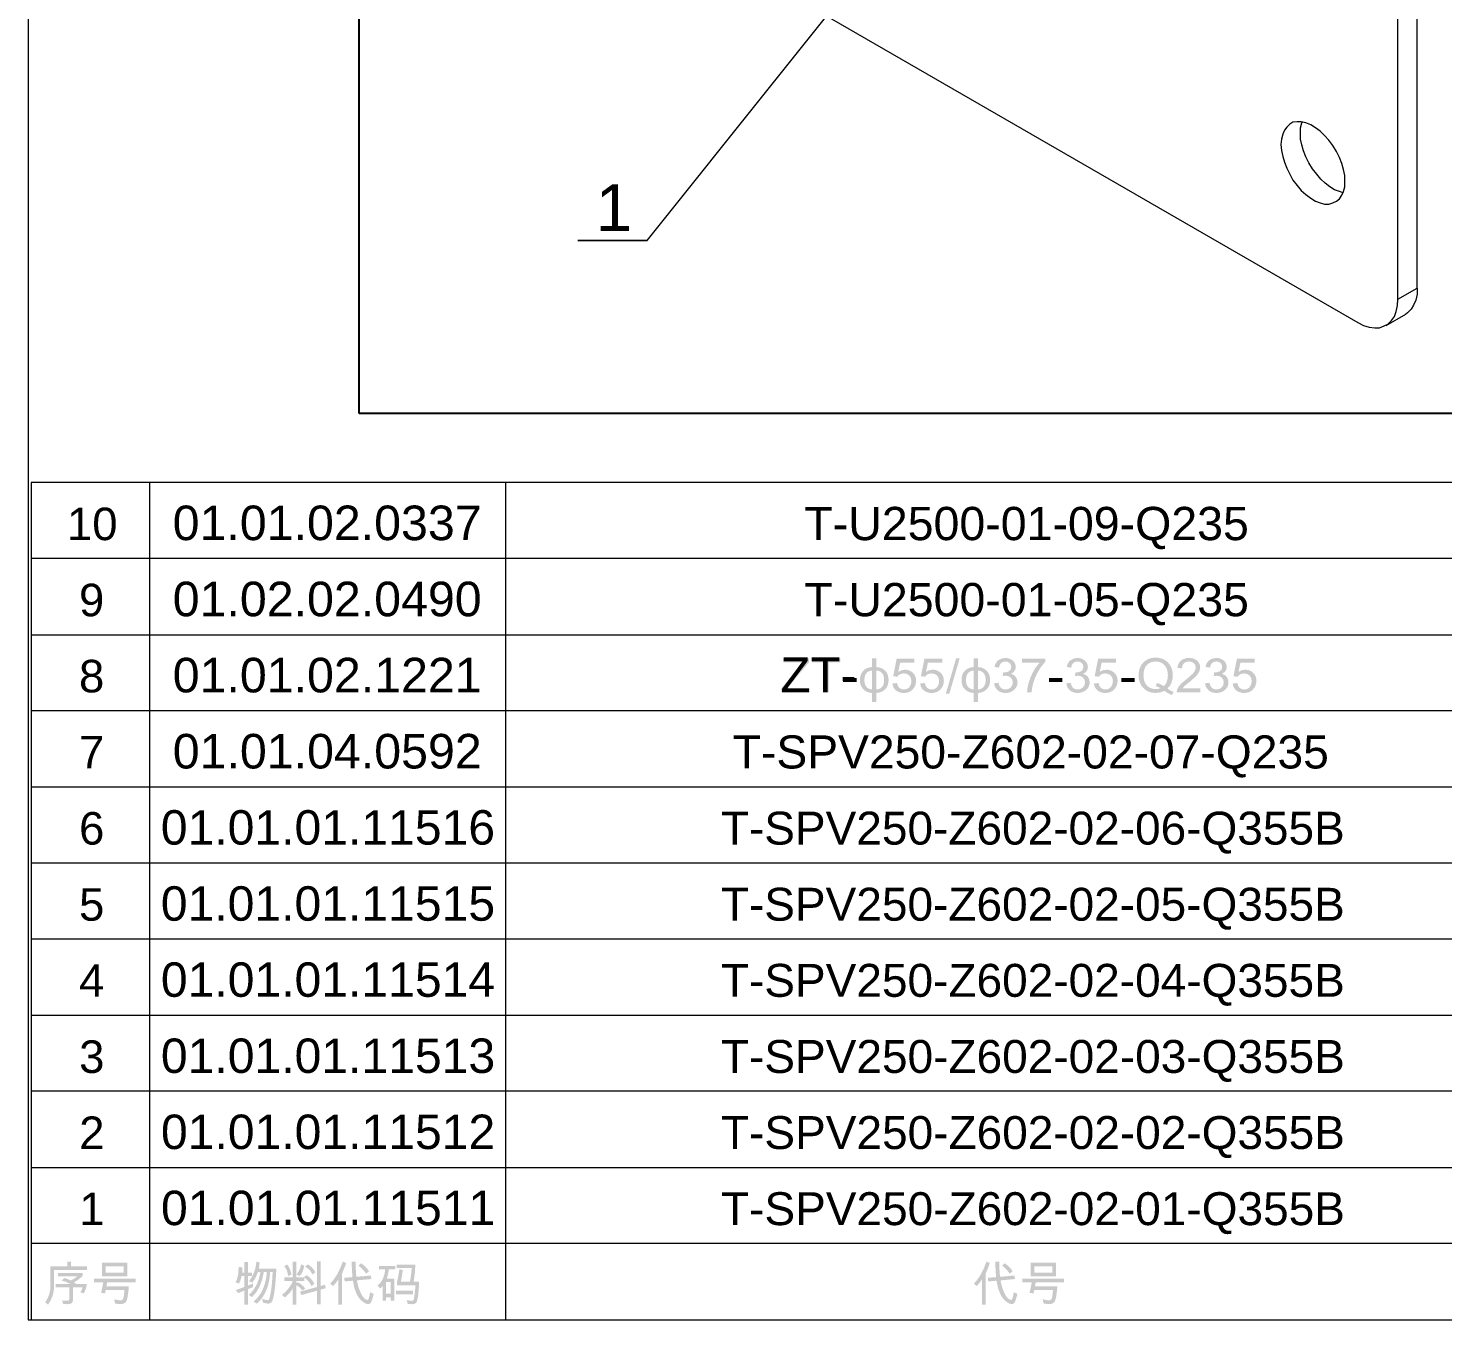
# Model space of a CAD drawing. Header units: millimetres. Extents: x 3 to 591, y 5 to 205.
# Drawn here: x 302 to 385.5, y 5.2 to 81.5 of the extents above; entities that cross this region are included whole.
import ezdxf

# ---------------------------------------------------------------- set-up
doc = ezdxf.new("R2010")
doc.units = ezdxf.units.MM
picture_1 = doc.add_image_def('image5.jpg', size_in_pixel=(892, 977))

msp = doc.modelspace()

# ---------------------------------------------------------------- hatches: boundary and pattern name
h = msp.add_hatch(color=7)
h.dxf.hatch_style = 2
h.paths.add_polyline_path([(348.122033, 42.277983), (346.452953, 42.277983), (346.452953, 42.528785), (347.534437, 43.818629), (347.553454, 43.843365), (347.610505, 43.909029), (347.75327, 44.058408), (346.57422, 44.058408), (346.57422, 44.298186), (348.086204, 44.298186), (348.086204, 44.058408), (346.90054, 42.662731), (346.77376, 42.517761), (348.122033, 42.517761)])
h = msp.add_hatch(color=7)
h.dxf.hatch_style = 2
h.paths.add_polyline_path([(349.93841, 44.058408), (349.24002, 44.058408), (349.24002, 42.277983), (348.9589, 42.277983), (348.9589, 44.058408), (348.266574, 44.058408), (348.266574, 44.298186), (349.93841, 44.298186)])
h = msp.add_hatch(color=7)
h.paths.add_polyline_path([(352.065536, 43.77343), (352.222943, 43.75089), (352.362779, 43.705561), (352.485045, 43.637391), (352.589742, 43.546329), (352.673664, 43.435836), (352.733609, 43.309375), (352.769576, 43.166895), (352.781565, 43.008343), (352.769576, 42.850196), (352.733609, 42.708068), (352.673664, 42.581857), (352.589742, 42.471459), (352.485045, 42.380379), (352.362779, 42.312089), (352.222943, 42.266433), (352.065536, 42.243256), (352.065536, 41.715743), (351.805363, 41.715743), (351.805363, 42.243256), (351.647638, 42.266433), (351.507637, 42.312089), (351.385311, 42.380379), (351.280606, 42.471459), (351.196769, 42.581857), (351.137014, 42.708068), (351.101237, 42.850196), (351.089334, 43.008343), (351.101237, 43.166895), (351.137014, 43.309375), (351.196769, 43.435836), (351.280606, 43.546329), (351.385311, 43.637391), (351.507637, 43.705561), (351.647638, 43.75089), (351.805363, 43.77343), (351.805363, 44.298186), (352.065536, 44.298186)])
h.paths.add_polyline_path([(352.065536, 42.447757), (352.171344, 42.466283), (352.263044, 42.499537), (352.340636, 42.547518), (352.40412, 42.610228), (352.453497, 42.687665), (352.488766, 42.77983), (352.509928, 42.886722), (352.516982, 43.008343), (352.509928, 43.13017), (352.488766, 43.237269), (352.453497, 43.329641), (352.40412, 43.407285), (352.340636, 43.470201), (352.263044, 43.518389), (352.171344, 43.55185), (352.065536, 43.570582)])
h.paths.add_polyline_path([(351.805363, 42.447757), (351.805363, 43.570582), (351.699579, 43.55185), (351.607941, 43.518389), (351.530438, 43.470201), (351.467054, 43.407285), (351.417779, 43.329641), (351.382598, 43.237269), (351.361499, 43.13017), (351.354469, 43.008343), (351.361499, 42.886722), (351.382598, 42.77983), (351.417779, 42.687665), (351.467054, 42.610228), (351.530438, 42.547518), (351.607941, 42.499537), (351.699579, 42.466283)])
h = msp.add_hatch(color=7)
h.dxf.hatch_style = 2
h.paths.add_polyline_path([(356.9844, 44.298186), (356.373653, 42.210183), (356.164743, 42.210183), (356.775489, 44.298186)])
h = msp.add_hatch(color=7)
h.paths.add_polyline_path([(358.06449, 43.77343), (358.221896, 43.75089), (358.361732, 43.705561), (358.483999, 43.637391), (358.588695, 43.546329), (358.672618, 43.435836), (358.732562, 43.309375), (358.768529, 43.166895), (358.780518, 43.008343), (358.768529, 42.850196), (358.732562, 42.708068), (358.672618, 42.581857), (358.588695, 42.471459), (358.483999, 42.380379), (358.361732, 42.312089), (358.221896, 42.266433), (358.06449, 42.243256), (358.06449, 41.715743), (357.804316, 41.715743), (357.804316, 42.243256), (357.646591, 42.266433), (357.506591, 42.312089), (357.384264, 42.380379), (357.279559, 42.471459), (357.195723, 42.581857), (357.135967, 42.708068), (357.10019, 42.850196), (357.088287, 43.008343), (357.10019, 43.166895), (357.135967, 43.309375), (357.195723, 43.435836), (357.279559, 43.546329), (357.384264, 43.637391), (357.506591, 43.705561), (357.646591, 43.75089), (357.804316, 43.77343), (357.804316, 44.298186), (358.06449, 44.298186)])
h.paths.add_polyline_path([(358.06449, 42.447757), (358.170297, 42.466283), (358.261997, 42.499537), (358.339589, 42.547518), (358.403074, 42.610228), (358.45245, 42.687665), (358.48772, 42.77983), (358.508881, 42.886722), (358.515935, 43.008343), (358.508881, 43.13017), (358.48772, 43.237269), (358.45245, 43.329641), (358.403074, 43.407285), (358.339589, 43.470201), (358.261997, 43.518389), (358.170297, 43.55185), (358.06449, 43.570582)])
h.paths.add_polyline_path([(357.804316, 42.447757), (357.804316, 43.570582), (357.698532, 43.55185), (357.606895, 43.518389), (357.529391, 43.470201), (357.466008, 43.407285), (357.416732, 43.329641), (357.381551, 43.237269), (357.360452, 43.13017), (357.353422, 43.008343), (357.360452, 42.886722), (357.381551, 42.77983), (357.416732, 42.687665), (357.466008, 42.610228), (357.529391, 42.547518), (357.606895, 42.499537), (357.698532, 42.466283)])
h = msp.add_hatch(color=7)
h.dxf.hatch_style = 2
h.paths.add_polyline_path([(360.001346, 43.371042), (360.173325, 43.307653), (360.297348, 43.189693), (360.37252, 43.037695), (360.39767, 42.873295), (360.384552, 42.741417), (360.345235, 42.621941), (360.27977, 42.514867), (360.188208, 42.420196), (360.078128, 42.342785), (359.957869, 42.287491), (359.827377, 42.254315), (359.686602, 42.243256), (359.552975, 42.25298), (359.431596, 42.282186), (359.322516, 42.330925), (359.225786, 42.39925), (359.144335, 42.483362), (359.08185, 42.580186), (359.038278, 42.68962), (359.013568, 42.811559), (359.272639, 42.845734), (359.327623, 42.671137), (359.414853, 42.546976), (359.534191, 42.472561), (359.686602, 42.447757), (359.853965, 42.478074), (359.993629, 42.569575), (360.088162, 42.70483), (360.119857, 42.867783), (360.091056, 43.022812), (360.005204, 43.148903), (359.873395, 43.232756), (359.706446, 43.260799), (359.623005, 43.254185), (359.523442, 43.234341), (359.553759, 43.452071), (359.646432, 43.454276), (359.718021, 43.461442), (359.85362, 43.508295), (359.921764, 43.553701), (359.977092, 43.615231), (360.013817, 43.693297), (360.026151, 43.788312), (359.99983, 43.921844), (359.92142, 44.021476), (359.809041, 44.083488), (359.680539, 44.104159), (359.53798, 44.08025), (359.424775, 44.008798), (359.344573, 43.893457), (359.300751, 43.737601), (359.041129, 43.7828), (359.073668, 43.906083), (359.121606, 44.012933), (359.184841, 44.103246), (359.263269, 44.176919), (359.452198, 44.275173), (359.675026, 44.308108), (359.801031, 44.298514), (359.916183, 44.269799), (360.020587, 44.222067), (360.114345, 44.155422), (360.191756, 44.07503), (360.24705, 43.986061), (360.280226, 43.888616), (360.291285, 43.7828), (360.273112, 43.651421), (360.218662, 43.53999), (360.128039, 43.448402)])
h = msp.add_hatch(color=7)
h.dxf.hatch_style = 2
h.paths.add_polyline_path([(364.263139, 43.371042), (364.435118, 43.307653), (364.559142, 43.189693), (364.634314, 43.037695), (364.659463, 42.873295), (364.646346, 42.741417), (364.607029, 42.621941), (364.541563, 42.514867), (364.450001, 42.420196), (364.339922, 42.342785), (364.219662, 42.287491), (364.08917, 42.254315), (363.948395, 42.243256), (363.814769, 42.25298), (363.693389, 42.282186), (363.584309, 42.330925), (363.487579, 42.39925), (363.406129, 42.483362), (363.343643, 42.580186), (363.300071, 42.68962), (363.275361, 42.811559), (363.534433, 42.845734), (363.589416, 42.671137), (363.676646, 42.546976), (363.795984, 42.472561), (363.948395, 42.447757), (364.115758, 42.478074), (364.255422, 42.569575), (364.349956, 42.70483), (364.38165, 42.867783), (364.352849, 43.022812), (364.266998, 43.148903), (364.135188, 43.232756), (363.968239, 43.260799), (363.884799, 43.254185), (363.785236, 43.234341), (363.815552, 43.452071), (363.908225, 43.454276), (363.979815, 43.461442), (364.115413, 43.508295), (364.183557, 43.553701), (364.238886, 43.615231), (364.27561, 43.693297), (364.287944, 43.788312), (364.261623, 43.921844), (364.183213, 44.021476), (364.070834, 44.083488), (363.942332, 44.104159), (363.799774, 44.08025), (363.686568, 44.008798), (363.606366, 43.893457), (363.562545, 43.737601), (363.302922, 43.7828), (363.335461, 43.906083), (363.3834, 44.012933), (363.446634, 44.103246), (363.525062, 44.176919), (363.713991, 44.275173), (363.93682, 44.308108), (364.062824, 44.298514), (364.177976, 44.269799), (364.28238, 44.222067), (364.376138, 44.155422), (364.45355, 44.07503), (364.508843, 43.986061), (364.54202, 43.888616), (364.553078, 43.7828), (364.534906, 43.651421), (364.480456, 43.53999), (364.389833, 43.448402)])
h = msp.add_hatch(color=7)
h.paths.add_polyline_path([(369.605314, 42.305543), (369.52153, 42.119233), (369.286436, 42.226719), (369.071187, 42.368933), (368.821831, 42.274675), (368.553044, 42.243256), (368.341576, 42.261549), (368.150313, 42.31643), (367.979204, 42.407897), (367.828196, 42.535951), (367.704569, 42.692738), (367.616392, 42.870401), (367.563561, 43.068942), (367.545974, 43.28836), (367.563036, 43.50572), (367.614256, 43.703081), (367.699686, 43.880495), (367.819377, 44.038013), (367.968205, 44.166877), (368.141011, 44.25905), (368.337795, 44.31443), (368.558557, 44.332913), (368.769483, 44.314844), (368.960668, 44.260704), (369.13201, 44.170597), (369.283405, 44.044627), (369.407204, 43.889607), (369.49576, 43.712314), (369.54897, 43.512799), (369.566729, 43.291116), (369.546791, 43.054128), (369.48701, 42.842565), (369.387438, 42.656426), (369.248127, 42.495713), (369.426721, 42.386985)])
h.paths.add_polyline_path([(369.029294, 42.641785), (369.137496, 42.764361), (369.214847, 42.912982), (369.261296, 43.087649), (369.27679, 43.28836), (369.264293, 43.468711), (369.226836, 43.628598), (369.164471, 43.768021), (369.07725, 43.88698), (368.970082, 43.981841), (368.847876, 44.049726), (368.710683, 44.090533), (368.558557, 44.104159), (368.405999, 44.091136), (368.268273, 44.052069), (368.145326, 43.986957), (368.037107, 43.895799), (367.948844, 43.779725), (367.885798, 43.639829), (367.847971, 43.476058), (367.835362, 43.28836), (367.847971, 43.103669), (367.885798, 42.941508), (367.948844, 42.801878), (368.037107, 42.684779), (368.145326, 42.591857), (368.268273, 42.525547), (368.405999, 42.485799), (368.558557, 42.472561), (368.707316, 42.48586), (368.840779, 42.526029), (368.70139, 42.59755), (368.564069, 42.641785), (368.631868, 42.837466), (368.86014, 42.753475)])
h = msp.add_hatch(color=7)
h.dxf.hatch_style = 2
h.paths.add_polyline_path([(371.191036, 42.277983), (369.793155, 42.277983), (369.824229, 42.449548), (369.917729, 42.623594), (369.993375, 42.716724), (370.096254, 42.820861), (370.226315, 42.936056), (370.383506, 43.062362), (370.580979, 43.226004), (370.756128, 43.397501), (370.827837, 43.485351), (370.879186, 43.573614), (370.910072, 43.662291), (370.92039, 43.751381), (370.892002, 43.890632), (370.807391, 44.003838), (370.679715, 44.07901), (370.521861, 44.104159), (370.361044, 44.078252), (370.229166, 44.001081), (370.140282, 43.873062), (370.110103, 43.694606), (369.843315, 43.72382), (369.86576, 43.857257), (369.908359, 43.974003), (369.971214, 44.074109), (370.054431, 44.157627), (370.153761, 44.223462), (370.265753, 44.270488), (370.390457, 44.298703), (370.527924, 44.308108), (370.674703, 44.297782), (370.804221, 44.266836), (370.916583, 44.215323), (371.011892, 44.143295), (371.087856, 44.05647), (371.142116, 43.961325), (371.174672, 43.857809), (371.185524, 43.745869), (371.148869, 43.549912), (371.039452, 43.352301), (370.948183, 43.244297), (370.820689, 43.11955), (370.656917, 42.97806), (370.456818, 42.819827), (370.351923, 42.73519), (370.266304, 42.656598), (370.200012, 42.584105), (370.153098, 42.517761), (371.191036, 42.517761)])
h = msp.add_hatch(color=7)
h.dxf.hatch_style = 2
h.paths.add_polyline_path([(372.459349, 43.371042), (372.631328, 43.307653), (372.755352, 43.189693), (372.830524, 43.037695), (372.855673, 42.873295), (372.842556, 42.741417), (372.803239, 42.621941), (372.737773, 42.514867), (372.646211, 42.420196), (372.536132, 42.342785), (372.415872, 42.287491), (372.285381, 42.254315), (372.144605, 42.243256), (372.010979, 42.25298), (371.889599, 42.282186), (371.780519, 42.330925), (371.683789, 42.39925), (371.602339, 42.483362), (371.539853, 42.580186), (371.496281, 42.68962), (371.471571, 42.811559), (371.730643, 42.845734), (371.785626, 42.671137), (371.872856, 42.546976), (371.992194, 42.472561), (372.144605, 42.447757), (372.311968, 42.478074), (372.451632, 42.569575), (372.546166, 42.70483), (372.577861, 42.867783), (372.54906, 43.022812), (372.463208, 43.148903), (372.331398, 43.232756), (372.164449, 43.260799), (372.081009, 43.254185), (371.981446, 43.234341), (372.011762, 43.452071), (372.104436, 43.454276), (372.176025, 43.461442), (372.311624, 43.508295), (372.379768, 43.553701), (372.435096, 43.615231), (372.471821, 43.693297), (372.484154, 43.788312), (372.457833, 43.921844), (372.379423, 44.021476), (372.267044, 44.083488), (372.138542, 44.104159), (371.995984, 44.08025), (371.882778, 44.008798), (371.802576, 43.893457), (371.758755, 43.737601), (371.499132, 43.7828), (371.531671, 43.906083), (371.57961, 44.012933), (371.642844, 44.103246), (371.721272, 44.176919), (371.910201, 44.275173), (372.13303, 44.308108), (372.259034, 44.298514), (372.374187, 44.269799), (372.47859, 44.222067), (372.572348, 44.155422), (372.64976, 44.07503), (372.705053, 43.986061), (372.73823, 43.888616), (372.749289, 43.7828), (372.731116, 43.651421), (372.676666, 43.53999), (372.586043, 43.448402)])
h = msp.add_hatch(color=7)
h.dxf.hatch_style = 2
h.paths.add_polyline_path([(353.351407, 43.49231), (353.54826, 43.587325), (353.752141, 43.619089), (353.879463, 43.607927), (353.998465, 43.574441), (354.109096, 43.51863), (354.211303, 43.440496), (354.297077, 43.343757), (354.358409, 43.232136), (354.395245, 43.105632), (354.407536, 42.964246), (354.395047, 42.819448), (354.357651, 42.68602), (354.29545, 42.56396), (354.208547, 42.453269), (354.101577, 42.361388), (353.979104, 42.295759), (353.841128, 42.256382), (353.687649, 42.243256), (353.559896, 42.252153), (353.441186, 42.278878), (353.331469, 42.323484), (353.230691, 42.386021), (353.144288, 42.4658), (353.078556, 42.562892), (353.033494, 42.677243), (353.009103, 42.808803), (353.279749, 42.828095), (353.331495, 42.660664), (353.42086, 42.542015), (353.541439, 42.471321), (353.687649, 42.447757), (353.78139, 42.456645), (353.865829, 42.48331), (353.940966, 42.527752), (354.006802, 42.58997), (354.09858, 42.748996), (354.129172, 42.941094), (354.097822, 43.130713), (354.004046, 43.275682), (353.860592, 43.367735), (353.681585, 43.398603), (353.564056, 43.386416), (353.461099, 43.34989), (353.372612, 43.289075), (353.298491, 43.204024), (353.053751, 43.231585), (353.259354, 44.270626), (354.306663, 44.270626), (354.306663, 44.030847), (353.465509, 44.030847)])
h = msp.add_hatch(color=7)
h.dxf.hatch_style = 2
h.paths.add_polyline_path([(354.991239, 43.49231), (355.188092, 43.587325), (355.391973, 43.619089), (355.519295, 43.607927), (355.638297, 43.574441), (355.748928, 43.51863), (355.851135, 43.440496), (355.936909, 43.343757), (355.998241, 43.232136), (356.035077, 43.105632), (356.047368, 42.964246), (356.034879, 42.819448), (355.997483, 42.68602), (355.935281, 42.56396), (355.848379, 42.453269), (355.741409, 42.361388), (355.618936, 42.295759), (355.480959, 42.256382), (355.32748, 42.243256), (355.199728, 42.252153), (355.081018, 42.278878), (354.971301, 42.323484), (354.870523, 42.386021), (354.78412, 42.4658), (354.718388, 42.562892), (354.673326, 42.677243), (354.648934, 42.808803), (354.919581, 42.828095), (354.971326, 42.660664), (355.060692, 42.542015), (355.181271, 42.471321), (355.32748, 42.447757), (355.421221, 42.456645), (355.505661, 42.48331), (355.580798, 42.527752), (355.646634, 42.58997), (355.738411, 42.748996), (355.769004, 42.941094), (355.737654, 43.130713), (355.643878, 43.275682), (355.500424, 43.367735), (355.321417, 43.398603), (355.203888, 43.386416), (355.100931, 43.34989), (355.012444, 43.289075), (354.938322, 43.204024), (354.693583, 43.231585), (354.899186, 44.270626), (355.946495, 44.270626), (355.946495, 44.030847), (355.105341, 44.030847)])
h = msp.add_hatch(color=7)
h.dxf.hatch_style = 2
h.paths.add_polyline_path([(362.031989, 44.079354), (361.881723, 43.906117), (361.741843, 43.71376), (361.612403, 43.50218), (361.493452, 43.271272), (361.391133, 43.028789), (361.312378, 42.782482), (361.257187, 42.532248), (361.225561, 42.277983), (360.960427, 42.277983), (360.977385, 42.488926), (361.018373, 42.709997), (361.083443, 42.941198), (361.172645, 43.182527), (361.281467, 43.420342), (361.405326, 43.641), (361.544172, 43.844502), (361.697953, 44.030847), (360.664975, 44.030847), (360.664975, 44.270626), (362.031989, 44.270626)])
h = msp.add_hatch(color=7)
h.dxf.hatch_style = 2
h.paths.add_polyline_path([(365.251986, 43.49231), (365.448839, 43.587325), (365.652719, 43.619089), (365.780041, 43.607927), (365.899044, 43.574441), (366.009674, 43.51863), (366.111882, 43.440496), (366.197656, 43.343757), (366.258987, 43.232136), (366.295824, 43.105632), (366.308114, 42.964246), (366.295626, 42.819448), (366.258229, 42.68602), (366.196028, 42.56396), (366.109126, 42.453269), (366.002155, 42.361388), (365.879682, 42.295759), (365.741706, 42.256382), (365.588227, 42.243256), (365.460474, 42.252153), (365.341765, 42.278878), (365.232047, 42.323484), (365.13127, 42.386021), (365.044867, 42.4658), (364.979134, 42.562892), (364.934072, 42.677243), (364.909681, 42.808803), (365.180328, 42.828095), (365.232073, 42.660664), (365.321439, 42.542015), (365.442017, 42.471321), (365.588227, 42.447757), (365.681968, 42.456645), (365.766407, 42.48331), (365.841545, 42.527752), (365.907381, 42.58997), (365.999158, 42.748996), (366.029751, 42.941094), (365.9984, 43.130713), (365.904625, 43.275682), (365.761171, 43.367735), (365.582164, 43.398603), (365.464634, 43.386416), (365.361678, 43.34989), (365.27319, 43.289075), (365.199069, 43.204024), (364.95433, 43.231585), (365.159933, 44.270626), (366.207242, 44.270626), (366.207242, 44.030847), (365.366087, 44.030847)])
h = msp.add_hatch(color=7)
h.dxf.hatch_style = 2
h.paths.add_polyline_path([(373.448196, 43.49231), (373.645049, 43.587325), (373.848929, 43.619089), (373.976252, 43.607927), (374.095254, 43.574441), (374.205884, 43.51863), (374.308092, 43.440496), (374.393866, 43.343757), (374.455197, 43.232136), (374.492034, 43.105632), (374.504324, 42.964246), (374.491836, 42.819448), (374.454439, 42.68602), (374.392238, 42.56396), (374.305336, 42.453269), (374.198365, 42.361388), (374.075892, 42.295759), (373.937916, 42.256382), (373.784437, 42.243256), (373.656684, 42.252153), (373.537975, 42.278878), (373.428257, 42.323484), (373.32748, 42.386021), (373.241077, 42.4658), (373.175344, 42.562892), (373.130283, 42.677243), (373.105891, 42.808803), (373.376538, 42.828095), (373.428283, 42.660664), (373.517649, 42.542015), (373.638227, 42.471321), (373.784437, 42.447757), (373.878178, 42.456645), (373.962618, 42.48331), (374.037755, 42.527752), (374.103591, 42.58997), (374.195368, 42.748996), (374.225961, 42.941094), (374.19461, 43.130713), (374.100835, 43.275682), (373.957381, 43.367735), (373.778374, 43.398603), (373.660844, 43.386416), (373.557888, 43.34989), (373.4694, 43.289075), (373.395279, 43.204024), (373.15054, 43.231585), (373.356143, 44.270626), (374.403452, 44.270626), (374.403452, 44.030847), (373.562297, 44.030847)])
h = msp.add_hatch(color=7)
h.dxf.hatch_style = 2
h.paths.add_polyline_path([(350.890481, 42.884319), (350.098385, 42.884319), (350.098385, 43.13402), (350.890481, 43.13402)])
h = msp.add_hatch(color=7)
h.dxf.hatch_style = 2
h.paths.add_polyline_path([(363.050602, 42.884319), (362.258505, 42.884319), (362.258505, 43.13402), (363.050602, 43.13402)])
h = msp.add_hatch(color=7)
h.dxf.hatch_style = 2
h.paths.add_polyline_path([(367.312395, 42.884319), (366.520299, 42.884319), (366.520299, 43.13402), (367.312395, 43.13402)])
h = msp.add_hatch(color=7)
h.paths.add_polyline_path([(305.434907, 8.166422), (303.499039, 8.166422), (303.499039, 7.206205), (303.476818, 6.911443), (303.410156, 6.630736), (303.299052, 6.364086), (303.143505, 6.111491), (302.973731, 6.243783), (303.109425, 6.470849), (303.206413, 6.712178), (303.264644, 6.96777), (303.284065, 7.237624), (303.284065, 8.372025), (304.277355, 8.372025), (304.277355, 8.657004), (304.492329, 8.657004), (304.492329, 8.372025), (305.434907, 8.372025)])
h.paths.add_polyline_path([(305.437663, 7.33574), (305.376616, 7.063716), (305.260172, 6.780115), (305.057325, 6.834135), (305.186861, 7.130137), (304.608084, 7.130137), (304.608084, 6.360089), (304.587534, 6.26199), (304.525953, 6.19252), (304.423445, 6.151575), (304.280111, 6.139052), (304.043089, 6.141808), (303.973084, 6.357333), (304.312082, 6.346309), (304.372853, 6.366497), (304.393111, 6.438362), (304.393111, 7.130137), (303.598258, 7.130137), (303.598258, 7.33574), (304.458154, 7.33574), (304.229124, 7.447844), (303.945524, 7.53969), (304.111991, 7.688518), (304.271154, 7.634499), (304.475793, 7.542446), (304.535126, 7.564564), (304.620556, 7.611899), (304.732134, 7.684453), (304.869912, 7.782225), (303.722282, 7.782225), (303.722282, 7.988931), (305.186861, 7.988931), (305.186861, 7.80703), (304.950871, 7.600737), (304.673128, 7.426691), (304.799907, 7.33574)])
h = msp.add_hatch(color=7)
h.paths.add_polyline_path([(307.826079, 7.790493), (306.335042, 7.790493), (306.335042, 8.581487), (307.826079, 8.581487)])
h.paths.add_polyline_path([(307.611105, 7.997199), (307.611105, 8.374781), (306.550016, 8.374781), (306.550016, 7.997199)])
h.paths.add_polyline_path([(308.308393, 7.429447), (306.633801, 7.429447), (306.589703, 7.192425), (307.91262, 7.192425), (307.881838, 6.861799), (307.845785, 6.603313), (307.804565, 6.416968), (307.75828, 6.302763), (307.702176, 6.234352), (307.6315, 6.185423), (307.546355, 6.156028), (307.446843, 6.146218), (307.39639, 6.147768), (307.322682, 6.152419), (307.225616, 6.160171), (307.10509, 6.171023), (307.043354, 6.43285), (307.269421, 6.380278), (307.449599, 6.362846), (307.526425, 6.389028), (307.58134, 6.468128), (307.6022, 6.539855), (307.621716, 6.650029), (307.639786, 6.79865), (307.656305, 6.985719), (306.552772, 6.985719), (306.501509, 6.774603), (306.278267, 6.810432), (306.40229, 7.429447), (305.852729, 7.429447), (305.852729, 7.636153), (308.308393, 7.636153)])
h = msp.add_hatch(color=7)
h.paths.add_polyline_path([(316.624754, 8.239734), (316.597253, 7.75686), (316.565981, 7.349176), (316.530884, 7.01663), (316.491911, 6.759169), (316.45119, 6.562162), (316.411709, 6.410939), (316.373469, 6.305399), (316.336468, 6.245437), (316.250892, 6.189626), (316.139684, 6.171023), (316.096474, 6.175053), (316.030475, 6.187146), (315.941635, 6.207299), (315.829901, 6.235515), (315.786907, 6.454898), (315.904005, 6.419448), (315.994026, 6.394127), (316.056968, 6.378934), (316.092831, 6.37387), (316.167107, 6.395918), (316.214099, 6.462615), (316.232599, 6.526384), (316.255026, 6.62922), (316.281381, 6.771124), (316.311664, 6.952095), (316.341636, 7.170057), (316.367061, 7.422901), (316.387938, 7.710575), (316.404268, 8.033028), (316.258196, 8.033028), (316.230162, 7.732271), (316.182033, 7.450944), (316.113815, 7.189048), (316.025514, 6.946583), (315.917137, 6.723547), (315.78869, 6.519942), (315.640179, 6.335767), (315.471612, 6.171023), (315.278686, 6.295046), (315.44338, 6.445735), (315.58896, 6.61544), (315.715433, 6.804162), (315.822805, 7.011902), (315.911082, 7.238658), (315.980271, 7.484431), (316.030379, 7.749221), (316.061412, 8.033028), (315.883369, 8.033028), (315.783953, 7.577354), (315.634565, 7.179402), (315.435257, 6.839225), (315.186082, 6.556873), (315.003079, 6.675385), (315.257628, 6.960225), (315.455695, 7.281446), (315.597228, 7.639047), (315.682176, 8.033028), (315.536104, 8.033028), (315.392237, 7.694582), (315.205375, 7.407398), (315.005835, 7.496695), (315.176996, 7.738214), (315.307694, 8.011255), (315.397981, 8.315715), (315.447909, 8.651491), (315.639732, 8.60078), (315.587367, 8.239734)])
h.paths.add_polyline_path([(315.251125, 7.146674), (314.943547, 7.028162), (314.943547, 6.104877), (314.728573, 6.104877), (314.728573, 6.938865), (314.37304, 6.796652), (314.225865, 6.96367), (314.728573, 7.154942), (314.728573, 7.796005), (314.575887, 7.796005), (314.510154, 7.557053), (314.41879, 7.356135), (314.217597, 7.432203), (314.299159, 7.605216), (314.355401, 7.815849), (314.386424, 8.064103), (314.392332, 8.349977), (314.607306, 8.306982), (314.612543, 8.204525), (314.614472, 8.123978), (314.607306, 8.002711), (314.728573, 8.002711), (314.728573, 8.634955), (314.943547, 8.634955), (314.943547, 8.002711), (315.19435, 8.002711), (315.19435, 7.796005), (314.943547, 7.796005), (314.943547, 7.24038), (315.251125, 7.356135)])
h = msp.add_hatch(color=7)
h.paths.add_polyline_path([(319.546195, 7.084938), (319.239168, 6.997846), (319.239168, 6.136296), (319.024194, 6.136296), (319.024194, 6.936109), (318.087128, 6.675385), (318.024841, 6.879334), (319.024194, 7.152186), (319.024194, 8.670784), (319.239168, 8.670784), (319.239168, 7.211717), (319.489971, 7.286131)])
h.paths.add_polyline_path([(318.8682, 7.345111), (318.698977, 7.206205), (318.621247, 7.356566), (318.525275, 7.490081), (318.41101, 7.606646), (318.2784, 7.706157), (318.2784, 7.513232), (317.804355, 7.513232), (317.804355, 7.383696), (317.878769, 7.434959), (317.993912, 7.377099), (318.107868, 7.296191), (318.220686, 7.192338), (318.332419, 7.065645), (318.162645, 6.938865), (318.075733, 7.049556), (317.987014, 7.138543), (317.896537, 7.205826), (317.804355, 7.251405), (317.804355, 6.11976), (317.591034, 6.11976), (317.591034, 7.073913), (317.517869, 6.94616), (317.415817, 6.814222), (317.284929, 6.678046), (317.125257, 6.537581), (316.955483, 6.683653), (317.156746, 6.853978), (317.355114, 7.083835), (317.443481, 7.208057), (317.511797, 7.321064), (317.560063, 7.422807), (317.588278, 7.513232), (317.087775, 7.513232), (317.087775, 7.719938), (317.591034, 7.719938), (317.591034, 8.65976), (317.804355, 8.65976), (317.804355, 7.719938), (318.256351, 7.719938), (318.239815, 7.728206), (318.417857, 7.852229), (318.544034, 7.764155), (318.661219, 7.650347), (318.769309, 7.5107)])
h.paths.add_polyline_path([(318.933244, 8.02476), (318.755201, 7.895224), (318.673656, 8.042097), (318.573713, 8.167731), (318.455374, 8.272178), (318.318638, 8.355489), (318.485105, 8.490536), (318.606752, 8.4121), (318.72199, 8.308291), (318.830821, 8.17916)])
h.paths.add_polyline_path([(318.270132, 8.411713), (318.229402, 8.214826), (318.170844, 8.047497), (318.094406, 7.909728), (318.000036, 7.801517), (317.815379, 7.892468), (317.918835, 8.039324), (317.997693, 8.187988), (318.051954, 8.33841), (318.081616, 8.490536)])
h.paths.add_polyline_path([(317.51662, 7.900736), (317.319285, 7.798761), (317.292534, 7.969707), (317.245422, 8.12453), (317.178053, 8.263229), (317.090531, 8.385806), (317.279598, 8.482268), (317.435729, 8.194809)])
h = msp.add_hatch(color=7)
h.paths.add_polyline_path([(320.745088, 8.568809), (320.682732, 8.383463), (320.595158, 8.16091), (320.494285, 7.922785), (320.494285, 6.11976), (320.279311, 6.11976), (320.279311, 7.59867), (320.163901, 7.421317), (319.977796, 7.211717), (319.799754, 7.345111), (320.026321, 7.609272), (320.226532, 7.91555), (320.400492, 8.263892), (320.548304, 8.654247)])
h.paths.add_polyline_path([(322.371173, 6.748696), (322.345817, 6.625913), (322.292349, 6.442772), (322.258958, 6.347162), (322.226548, 6.272791), (322.195069, 6.219607), (322.164467, 6.187559), (322.100802, 6.155313), (322.032176, 6.144564), (321.969639, 6.154279), (321.895268, 6.183425), (321.809011, 6.232001), (321.710817, 6.300007), (321.610246, 6.387452), (321.516858, 6.495206), (321.430602, 6.623321), (321.351425, 6.771847), (321.224094, 7.118699), (321.146373, 7.52591), (320.658547, 7.482915), (320.632089, 7.695133), (321.121568, 7.736474), (321.100079, 8.004278), (321.085257, 8.245521), (321.077152, 8.460306), (321.075817, 8.648735), (321.301816, 8.648735), (321.30967, 8.358314), (321.320832, 8.112954), (321.335302, 7.912656), (321.353079, 7.75742), (321.767592, 7.790424), (322.210218, 7.832937), (322.233369, 7.623475), (321.377883, 7.545202), (321.477378, 7.125038), (321.633096, 6.747043), (321.726208, 6.590859), (321.821956, 6.479428), (321.920288, 6.412644), (322.021151, 6.390406), (322.057222, 6.418828), (322.092672, 6.504094), (322.127502, 6.646205), (322.161711, 6.845159)])
h.paths.add_polyline_path([(322.099975, 8.08374), (321.924689, 7.940424), (321.805712, 8.098752), (321.690147, 8.23057), (321.577888, 8.335826), (321.468834, 8.414469), (321.62593, 8.555029), (321.745423, 8.471623), (321.864193, 8.365273), (321.982342, 8.235978)])
h = msp.add_hatch(color=7)
h.paths.add_polyline_path([(325.046221, 7.310936), (325.034232, 7.003702), (324.998265, 6.653887), (324.972212, 6.486645), (324.941972, 6.35692), (324.907496, 6.264609), (324.86873, 6.209608), (324.767444, 6.154762), (324.627297, 6.136296), (324.377597, 6.161101), (324.318617, 6.379382), (324.435905, 6.359211), (324.528079, 6.344931), (324.595034, 6.336439), (324.636668, 6.333631), (324.683383, 6.344793), (324.721004, 6.37828), (324.737756, 6.41702), (324.754973, 6.488523), (324.772706, 6.592685), (324.791008, 6.729404), (324.821256, 7.014795), (324.837862, 7.259673), (323.750865, 7.259673), (323.750865, 7.445984), (323.810086, 7.724726), (323.852978, 7.944144), (323.879539, 8.104238), (323.889771, 8.205007), (324.095375, 8.151539), (324.047694, 7.829009), (323.976863, 7.466379), (324.515401, 7.466379), (324.579962, 7.876827), (324.620132, 8.272806), (323.72606, 8.272806), (323.72606, 8.479512), (324.835105, 8.479512), (324.804513, 7.972532), (324.735887, 7.466379), (325.046221, 7.466379)])
h.paths.add_polyline_path([(323.641724, 8.193983), (323.26304, 8.188471), (323.218115, 7.887025), (323.15004, 7.655445), (323.591013, 7.655445), (323.591013, 6.351821), (323.378795, 6.351821), (323.378795, 6.548605), (323.10429, 6.548605), (323.10429, 6.351821), (322.893725, 6.351821), (322.893725, 7.208961), (322.832127, 7.125865), (322.76419, 7.068401), (322.602684, 7.229356), (322.780666, 7.41248), (322.915292, 7.634361), (323.006612, 7.894897), (323.05468, 8.193983), (322.68702, 8.193983), (322.68702, 8.400688), (323.641724, 8.400688)])
h.paths.add_polyline_path([(323.378795, 6.755311), (323.378795, 7.44874), (323.10429, 7.44874), (323.10429, 6.755311)])
h.paths.add_polyline_path([(324.687931, 6.729404), (323.691334, 6.729404), (323.691334, 6.936109), (324.687931, 6.936109)])
h = msp.add_hatch(color=7)
h.paths.add_polyline_path([(358.757599, 8.568809), (358.695243, 8.383463), (358.607669, 8.16091), (358.506796, 7.922785), (358.506796, 6.11976), (358.291822, 6.11976), (358.291822, 7.59867), (358.176412, 7.421317), (357.990308, 7.211717), (357.812265, 7.345111), (358.038832, 7.609272), (358.239043, 7.91555), (358.413004, 8.263892), (358.560815, 8.654247)])
h.paths.add_polyline_path([(360.383684, 6.748696), (360.358328, 6.625913), (360.304861, 6.442772), (360.271469, 6.347162), (360.239059, 6.272791), (360.20758, 6.219607), (360.176979, 6.187559), (360.113313, 6.155313), (360.044687, 6.144564), (359.98215, 6.154279), (359.907779, 6.183425), (359.821522, 6.232001), (359.723328, 6.300007), (359.622757, 6.387452), (359.52937, 6.495206), (359.443113, 6.623321), (359.363936, 6.771847), (359.236605, 7.118699), (359.158884, 7.52591), (358.671058, 7.482915), (358.6446, 7.695133), (359.134079, 7.736474), (359.11259, 8.004278), (359.097768, 8.245521), (359.089663, 8.460306), (359.088328, 8.648735), (359.314327, 8.648735), (359.322181, 8.358314), (359.333344, 8.112954), (359.347813, 7.912656), (359.36559, 7.75742), (359.780104, 7.790424), (360.222729, 7.832937), (360.24588, 7.623475), (359.390394, 7.545202), (359.489889, 7.125038), (359.645607, 6.747043), (359.738719, 6.590859), (359.834467, 6.479428), (359.932799, 6.412644), (360.033663, 6.390406), (360.069733, 6.418828), (360.105183, 6.504094), (360.140013, 6.646205), (360.174223, 6.845159)])
h.paths.add_polyline_path([(360.112486, 8.08374), (359.9372, 7.940424), (359.818224, 8.098752), (359.702658, 8.23057), (359.590399, 8.335826), (359.481345, 8.414469), (359.638441, 8.555029), (359.757934, 8.471623), (359.876704, 8.365273), (359.994854, 8.235978)])
h = msp.add_hatch(color=7)
h.paths.add_polyline_path([(362.661857, 7.790493), (361.17082, 7.790493), (361.17082, 8.581487), (362.661857, 8.581487)])
h.paths.add_polyline_path([(362.446883, 7.997199), (362.446883, 8.374781), (361.385794, 8.374781), (361.385794, 7.997199)])
h.paths.add_polyline_path([(363.14417, 7.429447), (361.469578, 7.429447), (361.425481, 7.192425), (362.748398, 7.192425), (362.717616, 6.861799), (362.681563, 6.603313), (362.640342, 6.416968), (362.594058, 6.302763), (362.537954, 6.234352), (362.467278, 6.185423), (362.382133, 6.156028), (362.282621, 6.146218), (362.232168, 6.147768), (362.15846, 6.152419), (362.061394, 6.160171), (361.940867, 6.171023), (361.879131, 6.43285), (362.105199, 6.380278), (362.285377, 6.362846), (362.362203, 6.389028), (362.417117, 6.468128), (362.437978, 6.539855), (362.457494, 6.650029), (362.475564, 6.79865), (362.492083, 6.985719), (361.38855, 6.985719), (361.337287, 6.774603), (361.114045, 6.810432), (361.238068, 7.429447), (360.688506, 7.429447), (360.688506, 7.636153), (363.14417, 7.636153)])

# ---------------------------------------------------------------- linework, layer by layer
at = {"color": 9, "lineweight": 0, "true_color": 0xc0c0c0}
for points in [[(301.97425, 204.822778), (301.97425, 5.221111)], [(301.97425, 5.221111), (588.99425, 5.221111)]]:
    msp.add_lwpolyline(points, dxfattribs=at)
at = {"color": 7, "lineweight": 0}
for points in [[(383.995083, 66.145833), (383.995083, 120.050278)], [(382.866194, 65.510833), (382.866194, 119.38)], [(328.044528, 94.403333), (380.502583, 64.135)], [(338.522028, 68.968056), (353.691472, 87.9475)], [(377.115917, 75.318056), (377.115917, 75.635556), (377.186472, 75.917778), (377.22175, 75.988333)], [(379.620639, 71.790278), (379.408972, 71.860833), (379.12675, 71.966667), (378.844528, 72.143056), (378.562306, 72.354722), (378.315361, 72.601667), (378.068417, 72.883889), (377.821472, 73.201389), (377.609806, 73.554167), (377.433417, 73.906944), (377.292306, 74.259722), (377.186472, 74.6125), (377.115917, 74.965278), (377.115917, 75.318056)], [(334.429806, 68.968056), (338.522028, 68.968056)], [(338.522028, 68.968056), (334.429806, 68.968056)], [(334.429806, 68.968056), (338.522028, 68.968056)], [(338.522028, 68.968056), (334.429806, 68.968056)], [(334.429806, 68.968056), (338.522028, 68.968056)], [(338.522028, 68.968056), (334.429806, 68.968056)], [(382.866194, 65.510833), (383.995083, 66.145833)], [(383.995083, 66.145833), (383.995083, 65.793056), (383.924528, 65.440278), (383.783417, 65.158056), (383.642306, 64.911111), (383.430639, 64.699444), (383.324806, 64.628889)], [(380.502583, 64.135), (380.820083, 63.958611), (381.172861, 63.852778), (381.490361, 63.8175), (381.772583, 63.8175), (382.054806, 63.923333), (382.266472, 64.029167), (382.478139, 64.240833), (382.654528, 64.487778), (382.760361, 64.77), (382.830917, 65.122778), (382.866194, 65.510833)], [(382.160639, 63.958611), (383.324806, 64.628889)], [(302.150639, 54.680556), (302.150639, 5.221111)], [(473.988694, 54.680556), (302.150639, 54.680556)], [(309.135639, 54.680556), (309.135639, 9.736667)], [(330.161194, 54.680556), (330.161194, 9.736667)], [(302.150639, 50.200278), (473.988694, 50.200278)], [(302.150639, 45.684722), (473.988694, 45.684722)], [(302.150639, 41.204444), (473.988694, 41.204444)], [(302.150639, 36.688889), (473.988694, 36.688889)], [(302.150639, 32.208611), (473.988694, 32.208611)], [(302.150639, 27.728333), (473.988694, 27.728333)], [(302.150639, 23.212778), (473.988694, 23.212778)], [(302.150639, 18.7325), (473.988694, 18.7325)], [(302.150639, 14.216944), (473.988694, 14.216944)], [(302.150639, 9.736667), (473.988694, 9.736667)], [(309.135639, 9.736667), (309.135639, 5.221111)], [(330.161194, 9.736667), (330.161194, 5.221111)], [(302.150639, 5.221111), (473.988694, 5.221111)]]:
    msp.add_lwpolyline(points, dxfattribs=at)
msp.add_lwpolyline([(379.726472, 72.460556), (379.726472, 72.813333), (379.655917, 73.166111), (379.550083, 73.518889), (379.408972, 73.871667), (379.232583, 74.224444), (379.020917, 74.577222), (378.773972, 74.894722), (378.527028, 75.176944), (378.280083, 75.423889), (377.997861, 75.635556), (377.715639, 75.811944), (377.433417, 75.917778), (377.151194, 75.988333), (376.90425, 75.988333), (376.657306, 75.953056), (376.480917, 75.847222), (376.304528, 75.670833), (376.163417, 75.494444), (376.057583, 75.2475), (375.987028, 74.965278), (375.95175, 74.647778), (375.987028, 74.295), (376.057583, 73.942222), (376.163417, 73.589444), (376.304528, 73.236667), (376.480917, 72.883889), (376.657306, 72.531111), (376.90425, 72.213611), (377.151194, 71.931389), (377.433417, 71.684444), (377.715639, 71.472778), (377.997861, 71.296389), (378.280083, 71.190556), (378.527028, 71.12), (378.773972, 71.12), (379.020917, 71.190556), (379.232583, 71.296389), (379.408972, 71.4375), (379.550083, 71.649167), (379.655917, 71.860833), (379.726472, 72.143056)], close=True, dxfattribs=at)

# ---------------------------------------------------------------- texts
at = {"color": 7, "attachment_point": 1}
for s, insert, char_height in [('{\\fArialUnicodeMS|b0|i0|c0;1}', (335.480624, 72.297565), 2.77273), ('{\\fArialUnicodeMS|b0|i0|c0;10}', (304.260885, 53.190762), 1.921178), ('{\\fArialUnicodeMS|b0|i0|c0;01.01.02.0337}', (310.500818, 53.312216), 2.042633), ('{\\fArialUnicodeMS|b0|i0|c0;T-U2500-01-09-Q235}', (347.807775, 53.235364), 1.96578), ('{\\fArialUnicodeMS|b0|i0|c0;9}', (304.969263, 48.694964), 1.921178), ('{\\fArialUnicodeMS|b0|i0|c0;01.02.02.0490}', (310.503641, 48.816419), 2.042633), ('{\\fArialUnicodeMS|b0|i0|c0;T-U2500-01-05-Q235}', (347.810595, 48.739566), 1.96578), ('{\\fArialUnicodeMS|b0|i0|c0;01.01.02.1221}', (310.503641, 44.320621), 2.042633), ('{\\fArialUnicodeMS|b0|i0|c0;ZT-}', (346.399484, 44.349019), 2.071031), ('{\\fArialUnicodeMS|b0|i0|c0;8}', (304.969263, 44.199166), 1.921178), ('{\\fArialUnicodeMS|b0|i0|c0;7}', (304.972085, 39.703368), 1.921178), ('{\\fArialUnicodeMS|b0|i0|c0;01.01.04.0592}', (310.506463, 39.824823), 2.042633), ('{\\fArialUnicodeMS|b0|i0|c0;T-SPV250-Z602-02-07-Q235}', (343.580087, 39.736605), 1.954415), ('{\\fArialUnicodeMS|b0|i0|c0;6}', (304.972085, 35.207553), 1.921178), ('{\\fArialUnicodeMS|b0|i0|c0;01.01.01.11516}', (309.800907, 35.319558), 2.033183), ('{\\fArialUnicodeMS|b0|i0|c0;T-SPV250-Z602-02-06-Q355B}', (342.874531, 35.231417), 1.945042), ('{\\fArialUnicodeMS|b0|i0|c0;5}', (304.972085, 30.711755), 1.921178), ('{\\fArialUnicodeMS|b0|i0|c0;01.01.01.11515}', (309.800907, 30.82376), 2.033183), ('{\\fArialUnicodeMS|b0|i0|c0;T-SPV250-Z602-02-05-Q355B}', (342.874531, 30.735619), 1.945042), ('{\\fArialUnicodeMS|b0|i0|c0;4}', (304.974907, 26.215957), 1.921178), ('{\\fArialUnicodeMS|b0|i0|c0;01.01.01.11514}', (309.803729, 26.327962), 2.033183), ('{\\fArialUnicodeMS|b0|i0|c0;T-SPV250-Z602-02-04-Q355B}', (342.877352, 26.239821), 1.945042), ('{\\fArialUnicodeMS|b0|i0|c0;3}', (304.977729, 21.720159), 1.921178), ('{\\fArialUnicodeMS|b0|i0|c0;01.01.01.11513}', (309.806552, 21.832164), 2.033183), ('{\\fArialUnicodeMS|b0|i0|c0;T-SPV250-Z602-02-03-Q355B}', (342.880173, 21.744023), 1.945042), ('{\\fArialUnicodeMS|b0|i0|c0;2}', (304.980552, 17.224361), 1.921178), ('{\\fArialUnicodeMS|b0|i0|c0;01.01.01.11512}', (309.809374, 17.336366), 2.033183), ('{\\fArialUnicodeMS|b0|i0|c0;T-SPV250-Z602-02-02-Q355B}', (342.882998, 17.248226), 1.945042), ('{\\fArialUnicodeMS|b0|i0|c0;1}', (304.983374, 12.728563), 1.921178), ('{\\fArialUnicodeMS|b0|i0|c0;01.01.01.11511}', (309.812196, 12.840568), 2.033183), ('{\\fArialUnicodeMS|b0|i0|c0;T-SPV250-Z602-02-01-Q355B}', (342.885818, 12.752428), 1.945042)]:
    msp.add_mtext(s, dxfattribs=dict(at, insert=insert, char_height=char_height))

# ---------------------------------------------------------------- pictures from other files: only their frames are drawn
image = msp.add_image(picture_1, insert=(321.508385, 58.753468), size_in_units=(129.35784, 142.084133))
image.dxf.flags = 7

doc.saveas('drawing.dxf')
